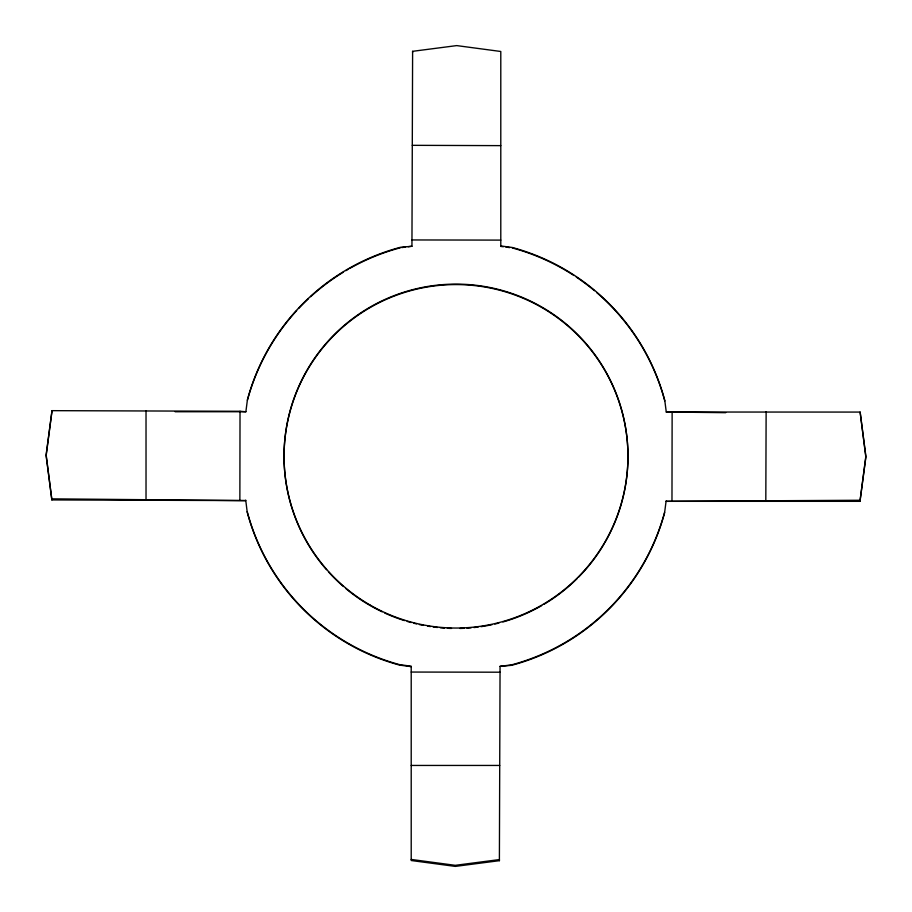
<?xml version="1.0" encoding="UTF-8"?>
<svg xmlns="http://www.w3.org/2000/svg" width="912" height="912" viewBox="0 0 912 912"><rect width="100%" height="100%" fill="white"/><g stroke="black" fill="none" stroke-linecap="round" stroke-linejoin="round"><path stroke-width="1.37" d="M239.867 500.118L240.027 411.278L52.018 410.662L46.136 454.746L51.87 499.924L245.727 500.597L51.87 498.853M671.973 500.87L672.133 412.03L860.13 412.076L865.864 456.171L859.982 501.338L666.125 501.338L859.982 500.255M408.109 246.753L411.939 246.263L412.612 51.323L456.718 45.6L500.791 51.482L500.791 246.411L503.344 246.753M247.209 511.632A216.053 216.053 0 0 0 399.718 664.666L411.209 666.205L411.209 860.518L455.282 866.4L499.388 860.677L500.061 666.353L511.552 664.859A216.053 216.053 0 0 0 664.586 512.362M765.818 500.255L766.126 411.745M175.127 411.745L245.875 411.745L247.414 399.798A216.053 216.053 0 0 1 400.448 247.289L411.939 246.263M666.125 500.87L664.586 512.818A216.053 216.053 0 0 1 511.552 665.327L500.061 666.353M859.982 501.338L865.864 457.254L860.13 412.076M401.725 247.585L405.555 247.084M240.027 411.278L245.875 411.745M411.209 765.442L499.719 765.442M411.962 239.947L500.791 240.107M411.209 672.053L500.038 672.201M412.281 145.327L500.791 145.635M500.791 245.955L512.282 247.483A216.053 216.053 0 0 1 664.791 400.528L666.273 412.019L672.133 412.03M725.713 412.68L666.273 412.019M505.898 247.095L509.728 247.608M411.209 666.661L399.718 665.133A216.053 216.053 0 0 1 247.209 512.088L245.727 500.141M411.209 859.446L455.282 865.328L499.388 859.594L499.388 860.677M51.87 499.924L46.136 455.829L52.018 410.662M412.612 51.323L412.612 52.406M146.023 410.662L146.023 499.183M247.414 400.254A216.053 216.053 0 0 1 296.685 310.604M298.612 308.53A216.053 216.053 0 0 1 308.541 298.634M310.616 296.719A216.053 216.053 0 0 1 343.471 272.107M345.887 270.659A216.053 216.053 0 0 1 348.304 269.245M349.513 268.55A216.053 216.053 0 0 1 400.448 247.756M512.282 247.95A216.053 216.053 0 0 1 573.933 275.515M576.293 277.077A216.053 216.053 0 0 1 594.476 290.7M596.642 292.535A216.053 216.053 0 0 1 664.791 400.984M326.553 569.726A171.958 171.958 0 0 1 329.403 340.165A171.958 171.958 0 0 1 557.905 318.026A171.958 171.958 0 0 1 604.77 542.777M604.063 543.974A171.958 171.958 0 0 1 578.368 577.353M577.376 578.345A171.958 171.958 0 0 1 544.122 604.2M541.717 605.602A171.958 171.958 0 0 1 502.9 621.973M498.875 623.067A171.958 171.958 0 0 1 494.794 624.059M492.058 624.674A171.958 171.958 0 0 1 480.955 626.681M478.15 627.068A171.958 171.958 0 0 1 473.932 627.559M471.116 627.832A171.958 171.958 0 0 1 466.898 628.151M464.094 628.3A171.958 171.958 0 0 1 459.887 628.448M451.52 628.436A171.958 171.958 0 0 1 447.313 628.277M444.497 628.106A171.958 171.958 0 0 1 440.279 627.775M437.475 627.49A171.958 171.958 0 0 1 433.257 626.989M430.453 626.59A171.958 171.958 0 0 1 427.66 626.145M423.499 625.393A171.958 171.958 0 0 1 419.36 624.549M416.624 623.922A171.958 171.958 0 0 1 413.9 623.261M411.209 622.554A171.958 171.958 0 0 1 407.174 621.414M404.495 620.605A171.958 171.958 0 0 1 384.727 613.035M382.174 611.838A171.958 171.958 0 0 1 345.568 588.354M343.425 586.519A171.958 171.958 0 0 1 328.423 571.835M369.759 604.85A171.958 171.958 0 0 0 627.958 456.376A171.958 171.958 0 0 0 370.283 307.002A171.958 171.958 0 0 0 369.759 604.85"/></g></svg>
